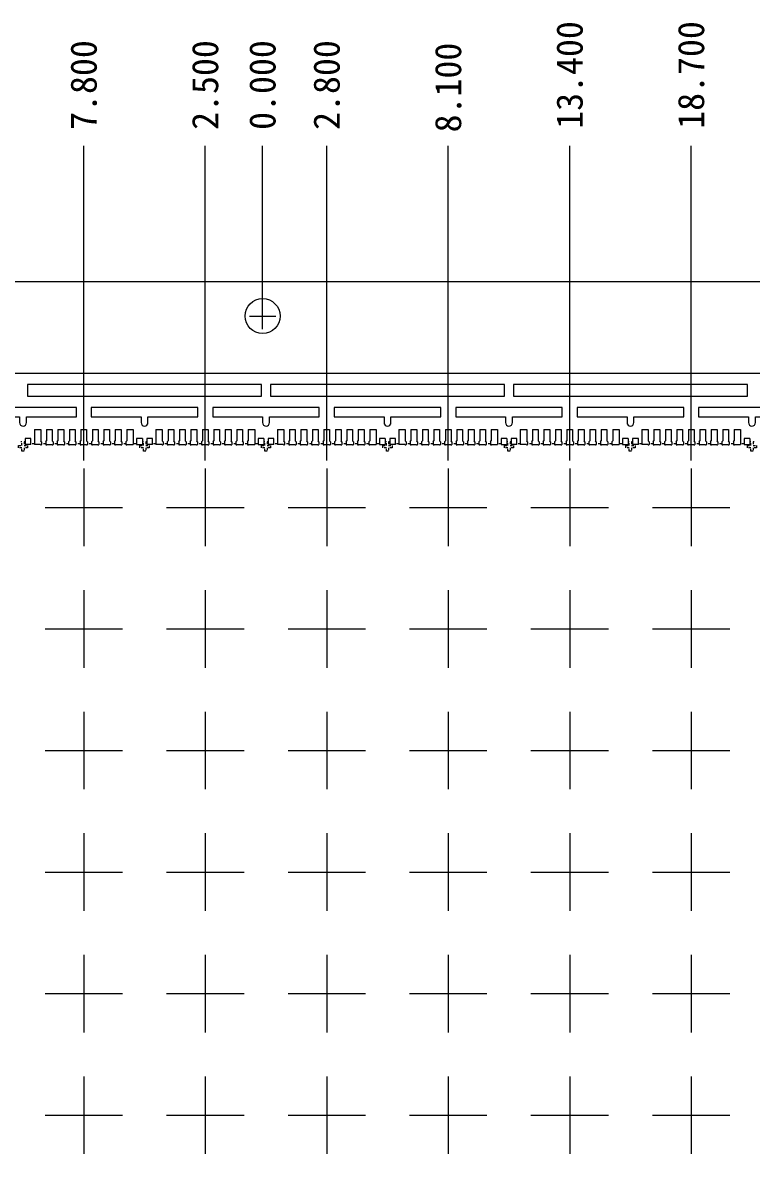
# Model space of a CAD drawing. Extents: x -197 to -81, y -157 to -2.
# Drawn here: x -144.5 to -112.7, y -52.6 to -2.3 of the extents above; entities that cross this region are included whole.
import ezdxf

# ---------------------------------------------------------------- set-up
doc = ezdxf.new("R2010")
doc.units = 0
doc.header["$LTSCALE"] = 5
doc.header["$MEASUREMENT"] = 0
doc.header["$PDMODE"] = 3
for name, pattern in [('0', [0]), ('CENTER', [2, 1.25, -0.25, 0.25, -0.25]), ('HIDDEN', [0.375, 0.25, -0.125])]:
    doc.linetypes.add(name, pattern=pattern)
doc.layers.get('Defpoints').update_dxf_attribs({"linetype": 'CONTINUOUS'})
for name, color, linetype in [('1', 7, 'CONTINUOUS'), ('1D', 4, 'CONTINUOUS'), ('标注', 4, '0')]:
    doc.layers.add(name, color=color, linetype=linetype)
doc.layers.add('center', color=1, linetype='CONTINUOUS', lineweight=18)
doc.styles.add('SIMPLEX', font='SIMPLEX')
doc.styles.add('宋体', font='SimSun.ttf')
doc.dimstyles.get("Standard").update_dxf_attribs({"dimscale": 0.12, "dimtxt": 1, "dimasz": 1, "dimexe": 0.3, "dimexo": 0.3, "dimgap": 0.3, "dimtad": 0, "dimdec": 3, "dimzin": 0, "dimdsep": 46, "dimtxsty": 'SIMPLEX', "dimcen": 0.5, "dimclrd": 256, "dimclre": 256, "dimclrt": 256, "dimadec": 0, "dimazin": 0, "dimtfac": 1, "dimtdec": 3, "dimtofl": 0, "dimtmove": 0, "dimatfit": 0, "dimfxl": 1, "dimtolj": 1, "dimtzin": 0, "dimlwd": -1, "dimlwe": -1, "dimarcsym": 0})

# ---------------------------------------------------------------- blocks, each defined once
blk = doc.blocks.new('*D0')
at = {"layer": 'Defpoints', "color": 0, "transparency": 16777216}
for p in [(-6756.069, -1068.076), (-6790.819, -1140.564), (-6789.361, -1150.077)]:
    blk.add_point(p, dxfattribs=at)
at = {"layer": '标注', "linetype": 'Continuous', "lineweight": 5, "transparency": 16777216}
for p, q in [((-6790.819, -1140.6), (-6790.819, -1149.597)), ((-6790.819, -1149.597), (-6789.361, -1149.837)), ((-6789.361, -1149.837), (-6789.361, -1150.077))]:
    blk.add_line(p, q, dxfattribs=at)
at = {"layer": '标注', "lineweight": 5, "transparency": 16777216, "insert": (-6789.361, -1152.097), "char_height": 0.96, "attachment_point": 5, "rotation": 90, "style": '宋体'}
blk.add_mtext('\\A1;34.750', dxfattribs=at)

msp = doc.modelspace()

# ---------------------------------------------------------------- linework, layer by layer
at = {"layer": '1', "color": 7, "lineweight": 5}
for p, q in [((-144.0204, -20.0187, -0.0291), (-143.7404, -20.0187, -0.0291)), ((-143.7404, -20.0187, -0.0291), (-143.7404, -20.5187, -0.0291)), ((-143.4904, -20.0187, -0.0291), (-143.2404, -20.0187, -0.0291)), ((-143.4904, -20.0187, -0.0291), (-143.4904, -20.5187, -0.0291)), ((-143.2404, -20.0187, -0.0291), (-143.2404, -20.5187, -0.0291)), ((-142.9904, -20.0187, -0.0291), (-142.7404, -20.0187, -0.0291)), ((-142.9904, -20.0187, -0.0291), (-142.9904, -20.5187, -0.0291)), ((-142.7404, -20.0187, -0.0291), (-142.7404, -20.5187, -0.0291)), ((-142.4904, -20.0187, -0.0291), (-142.2404, -20.0187, -0.0291)), ((-142.4904, -20.0187, -0.0291), (-142.4904, -20.5187, -0.0291)), ((-142.2404, -20.0187, -0.0291), (-142.2404, -20.5187, -0.0291)), ((-141.9904, -20.0187, -0.0291), (-141.7404, -20.0187, -0.0291)), ((-141.9904, -20.0187, -0.0291), (-141.9904, -20.5187, -0.0291)), ((-141.7404, -20.0187, -0.0291), (-141.7404, -20.5187, -0.0291)), ((-141.4904, -20.0187, -0.0291), (-141.2404, -20.0187, -0.0291)), ((-141.4904, -20.0187, -0.0291), (-141.4904, -20.5187, -0.0291)), ((-141.2404, -20.0187, -0.0291), (-141.2404, -20.5187, -0.0291)), ((-140.9904, -20.0187, -0.0291), (-140.7404, -20.0187, -0.0291)), ((-140.9904, -20.0187, -0.0291), (-140.9904, -20.5187, -0.0291)), ((-140.7404, -20.0187, -0.0291), (-140.7404, -20.5187, -0.0291)), ((-140.4904, -20.0187, -0.0291), (-140.2404, -20.0187, -0.0291)), ((-140.4904, -20.0187, -0.0291), (-140.4904, -20.5187, -0.0291)), ((-140.2404, -20.0187, -0.0291), (-140.2404, -20.5187, -0.0291)), ((-139.9904, -20.0187, -0.0291), (-139.7104, -20.0187, -0.0291)), ((-139.9904, -20.0187, -0.0291), (-139.9904, -20.5187, -0.0291)), ((-138.7204, -20.0187, -0.0291), (-138.4404, -20.0187, -0.0291)), ((-138.4404, -20.0187, -0.0291), (-138.4404, -20.5187, -0.0291)), ((-138.1904, -20.0187, -0.0291), (-137.9404, -20.0187, -0.0291)), ((-138.1904, -20.0187, -0.0291), (-138.1904, -20.5187, -0.0291)), ((-137.9404, -20.0187, -0.0291), (-137.9404, -20.5187, -0.0291)), ((-137.6904, -20.0187, -0.0291), (-137.4404, -20.0187, -0.0291)), ((-137.6904, -20.0187, -0.0291), (-137.6904, -20.5187, -0.0291)), ((-137.4404, -20.0187, -0.0291), (-137.4404, -20.5187, -0.0291)), ((-137.1904, -20.0187, -0.0291), (-136.9404, -20.0187, -0.0291)), ((-137.1904, -20.0187, -0.0291), (-137.1904, -20.5187, -0.0291)), ((-136.9404, -20.0187, -0.0291), (-136.9404, -20.5187, -0.0291)), ((-136.6904, -20.0187, -0.0291), (-136.4404, -20.0187, -0.0291)), ((-136.6904, -20.0187, -0.0291), (-136.6904, -20.5187, -0.0291)), ((-136.4404, -20.0187, -0.0291), (-136.4404, -20.5187, -0.0291)), ((-136.1904, -20.0187, -0.0291), (-135.9404, -20.0187, -0.0291)), ((-136.1904, -20.0187, -0.0291), (-136.1904, -20.5187, -0.0291)), ((-135.9404, -20.0187, -0.0291), (-135.9404, -20.5187, -0.0291)), ((-135.6904, -20.0187, -0.0291), (-135.4404, -20.0187, -0.0291)), ((-135.6904, -20.0187, -0.0291), (-135.6904, -20.5187, -0.0291)), ((-135.4404, -20.0187, -0.0291), (-135.4404, -20.5187, -0.0291)), ((-135.1904, -20.0187, -0.0291), (-134.9404, -20.0187, -0.0291)), ((-135.1904, -20.0187, -0.0291), (-135.1904, -20.5187, -0.0291)), ((-134.9404, -20.0187, -0.0291), (-134.9404, -20.5187, -0.0291)), ((-134.6904, -20.0187, -0.0291), (-134.4104, -20.0187, -0.0291)), ((-134.6904, -20.0187, -0.0291), (-134.6904, -20.5187, -0.0291)), ((-133.4204, -20.0187, -0.0291), (-133.1404, -20.0187, -0.0291)), ((-133.1404, -20.0187, -0.0291), (-133.1404, -20.5187, -0.0291)), ((-132.8904, -20.0187, -0.0291), (-132.6404, -20.0187, -0.0291)), ((-132.8904, -20.0187, -0.0291), (-132.8904, -20.5187, -0.0291)), ((-132.6404, -20.0187, -0.0291), (-132.6404, -20.5187, -0.0291)), ((-132.3904, -20.0187, -0.0291), (-132.1404, -20.0187, -0.0291)), ((-132.3904, -20.0187, -0.0291), (-132.3904, -20.5187, -0.0291)), ((-132.1404, -20.0187, -0.0291), (-132.1404, -20.5187, -0.0291)), ((-131.8904, -20.0187, -0.0291), (-131.6404, -20.0187, -0.0291)), ((-131.8904, -20.0187, -0.0291), (-131.8904, -20.5187, -0.0291)), ((-131.6404, -20.0187, -0.0291), (-131.6404, -20.5187, -0.0291)), ((-131.3904, -20.0187, -0.0291), (-131.1404, -20.0187, -0.0291)), ((-131.3904, -20.0187, -0.0291), (-131.3904, -20.5187, -0.0291)), ((-131.1404, -20.0187, -0.0291), (-131.1404, -20.5187, -0.0291)), ((-130.8904, -20.0187, -0.0291), (-130.6404, -20.0187, -0.0291)), ((-130.8904, -20.0187, -0.0291), (-130.8904, -20.5187, -0.0291)), ((-130.6404, -20.0187, -0.0291), (-130.6404, -20.5187, -0.0291)), ((-130.3904, -20.0187, -0.0291), (-130.1404, -20.0187, -0.0291)), ((-130.3904, -20.0187, -0.0291), (-130.3904, -20.5187, -0.0291)), ((-130.1404, -20.0187, -0.0291), (-130.1404, -20.5187, -0.0291)), ((-129.8904, -20.0187, -0.0291), (-129.6404, -20.0187, -0.0291)), ((-129.8904, -20.0187, -0.0291), (-129.8904, -20.5187, -0.0291)), ((-129.6404, -20.0187, -0.0291), (-129.6404, -20.5187, -0.0291)), ((-129.3904, -20.0187, -0.0291), (-129.1104, -20.0187, -0.0291)), ((-129.3904, -20.0187, -0.0291), (-129.3904, -20.5187, -0.0291)), ((-128.1204, -20.0187, -0.0291), (-127.8404, -20.0187, -0.0291)), ((-127.8404, -20.0187, -0.0291), (-127.8404, -20.5187, -0.0291)), ((-127.5904, -20.0187, -0.0291), (-127.3404, -20.0187, -0.0291)), ((-127.5904, -20.0187, -0.0291), (-127.5904, -20.5187, -0.0291)), ((-127.3404, -20.0187, -0.0291), (-127.3404, -20.5187, -0.0291)), ((-127.0904, -20.0187, -0.0291), (-126.8404, -20.0187, -0.0291)), ((-127.0904, -20.0187, -0.0291), (-127.0904, -20.5187, -0.0291)), ((-126.8404, -20.0187, -0.0291), (-126.8404, -20.5187, -0.0291)), ((-126.5904, -20.0187, -0.0291), (-126.3404, -20.0187, -0.0291)), ((-126.5904, -20.0187, -0.0291), (-126.5904, -20.5187, -0.0291)), ((-126.3404, -20.0187, -0.0291), (-126.3404, -20.5187, -0.0291)), ((-126.0904, -20.0187, -0.0291), (-125.8404, -20.0187, -0.0291)), ((-126.0904, -20.0187, -0.0291), (-126.0904, -20.5187, -0.0291)), ((-125.8404, -20.0187, -0.0291), (-125.8404, -20.5187, -0.0291)), ((-125.5904, -20.0187, -0.0291), (-125.3404, -20.0187, -0.0291)), ((-125.5904, -20.0187, -0.0291), (-125.5904, -20.5187, -0.0291)), ((-125.3404, -20.0187, -0.0291), (-125.3404, -20.5187, -0.0291)), ((-125.0904, -20.0187, -0.0291), (-124.8404, -20.0187, -0.0291)), ((-125.0904, -20.0187, -0.0291), (-125.0904, -20.5187, -0.0291)), ((-124.8404, -20.0187, -0.0291), (-124.8404, -20.5187, -0.0291)), ((-124.5904, -20.0187, -0.0291), (-124.3404, -20.0187, -0.0291)), ((-124.5904, -20.0187, -0.0291), (-124.5904, -20.5187, -0.0291)), ((-124.3404, -20.0187, -0.0291), (-124.3404, -20.5187, -0.0291)), ((-124.0904, -20.0187, -0.0291), (-123.8104, -20.0187, -0.0291)), ((-124.0904, -20.0187, -0.0291), (-124.0904, -20.5187, -0.0291)), ((-122.8204, -20.0187, -0.0291), (-122.5404, -20.0187, -0.0291)), ((-122.5404, -20.0187, -0.0291), (-122.5404, -20.5187, -0.0291)), ((-122.2904, -20.0187, -0.0291), (-122.0404, -20.0187, -0.0291)), ((-122.2904, -20.0187, -0.0291), (-122.2904, -20.5187, -0.0291)), ((-122.0404, -20.0187, -0.0291), (-122.0404, -20.5187, -0.0291)), ((-121.7904, -20.0187, -0.0291), (-121.5404, -20.0187, -0.0291)), ((-121.7904, -20.0187, -0.0291), (-121.7904, -20.5187, -0.0291)), ((-121.5404, -20.0187, -0.0291), (-121.5404, -20.5187, -0.0291)), ((-121.2904, -20.0187, -0.0291), (-121.0404, -20.0187, -0.0291)), ((-121.2904, -20.0187, -0.0291), (-121.2904, -20.5187, -0.0291)), ((-121.0404, -20.0187, -0.0291), (-121.0404, -20.5187, -0.0291)), ((-120.7904, -20.0187, -0.0291), (-120.5404, -20.0187, -0.0291)), ((-120.7904, -20.0187, -0.0291), (-120.7904, -20.5187, -0.0291)), ((-120.5404, -20.0187, -0.0291), (-120.5404, -20.5187, -0.0291)), ((-120.2904, -20.0187, -0.0291), (-120.0404, -20.0187, -0.0291)), ((-120.2904, -20.0187, -0.0291), (-120.2904, -20.5187, -0.0291)), ((-120.0404, -20.0187, -0.0291), (-120.0404, -20.5187, -0.0291)), ((-119.7904, -20.0187, -0.0291), (-119.5404, -20.0187, -0.0291)), ((-119.7904, -20.0187, -0.0291), (-119.7904, -20.5187, -0.0291)), ((-119.5404, -20.0187, -0.0291), (-119.5404, -20.5187, -0.0291)), ((-119.2904, -20.0187, -0.0291), (-119.0404, -20.0187, -0.0291)), ((-119.2904, -20.0187, -0.0291), (-119.2904, -20.5187, -0.0291)), ((-119.0404, -20.0187, -0.0291), (-119.0404, -20.5187, -0.0291)), ((-118.7904, -20.0187, -0.0291), (-118.5104, -20.0187, -0.0291)), ((-118.7904, -20.0187, -0.0291), (-118.7904, -20.5187, -0.0291)), ((-117.5204, -20.0187, -0.0291), (-117.2404, -20.0187, -0.0291)), ((-117.2404, -20.0187, -0.0291), (-117.2404, -20.5187, -0.0291)), ((-116.9904, -20.0187, -0.0291), (-116.7404, -20.0187, -0.0291)), ((-116.9904, -20.0187, -0.0291), (-116.9904, -20.5187, -0.0291)), ((-116.7404, -20.0187, -0.0291), (-116.7404, -20.5187, -0.0291)), ((-116.4904, -20.0187, -0.0291), (-116.2404, -20.0187, -0.0291)), ((-116.4904, -20.0187, -0.0291), (-116.4904, -20.5187, -0.0291)), ((-116.2404, -20.0187, -0.0291), (-116.2404, -20.5187, -0.0291)), ((-115.9904, -20.0187, -0.0291), (-115.7404, -20.0187, -0.0291)), ((-115.9904, -20.0187, -0.0291), (-115.9904, -20.5187, -0.0291)), ((-115.7404, -20.0187, -0.0291), (-115.7404, -20.5187, -0.0291)), ((-115.4904, -20.0187, -0.0291), (-115.2404, -20.0187, -0.0291)), ((-115.4904, -20.0187, -0.0291), (-115.4904, -20.5187, -0.0291)), ((-115.2404, -20.0187, -0.0291), (-115.2404, -20.5187, -0.0291)), ((-114.9904, -20.0187, -0.0291), (-114.7404, -20.0187, -0.0291)), ((-114.9904, -20.0187, -0.0291), (-114.9904, -20.5187, -0.0291)), ((-114.7404, -20.0187, -0.0291), (-114.7404, -20.5187, -0.0291)), ((-114.4904, -20.0187, -0.0291), (-114.2404, -20.0187, -0.0291)), ((-114.4904, -20.0187, -0.0291), (-114.4904, -20.5187, -0.0291)), ((-114.2404, -20.0187, -0.0291), (-114.2404, -20.5187, -0.0291)), ((-113.9904, -20.0187, -0.0291), (-113.7404, -20.0187, -0.0291)), ((-113.9904, -20.0187, -0.0291), (-113.9904, -20.5187, -0.0291)), ((-113.7404, -20.0187, -0.0291), (-113.7404, -20.5187, -0.0291)), ((-113.4904, -20.0187, -0.0291), (-113.2104, -20.0187, -0.0291)), ((-113.4904, -20.0187, -0.0291), (-113.4904, -20.5187, -0.0291))]:
    msp.add_line(p, q, dxfattribs=at)
at = {"layer": '1', "lineweight": 5}
for p, q in [((-144.0204, -20.0187, -0.0291), (-144.0204, -20.6737, -0.0291)), ((-139.7104, -20.0187, -0.0291), (-139.7104, -20.6737, -0.0291)), ((-138.7204, -20.0187, -0.0291), (-138.7204, -20.6737, -0.0291)), ((-134.4104, -20.0187, -0.0291), (-134.4104, -20.6737, -0.0291)), ((-133.4204, -20.0187, -0.0291), (-133.4204, -20.6737, -0.0291)), ((-129.1104, -20.0187, -0.0291), (-129.1104, -20.6737, -0.0291)), ((-128.1204, -20.0187, -0.0291), (-128.1204, -20.6737, -0.0291)), ((-123.8104, -20.0187, -0.0291), (-123.8104, -20.6737, -0.0291)), ((-122.8204, -20.0187, -0.0291), (-122.8204, -20.6737, -0.0291)), ((-118.5104, -20.0187, -0.0291), (-118.5104, -20.6737, -0.0291)), ((-117.5204, -20.0187, -0.0291), (-117.5204, -20.6737, -0.0291)), ((-113.2104, -20.0187, -0.0291), (-113.2104, -20.6737, -0.0291)), ((-144.4204, -20.4237, -0.0291), (-144.4204, -20.6737, -0.0291)), ((-143.7054, -20.5687, -0.0291), (-143.7404, -20.5187, -0.0291)), ((-143.7054, -20.5687, -0.0291), (-143.7054, -20.6737, -0.0291)), ((-143.5254, -20.5687, -0.0291), (-143.4904, -20.5187, -0.0291)), ((-143.5254, -20.5687, -0.0291), (-143.5254, -20.6737, -0.0291)), ((-143.2054, -20.5687, -0.0291), (-143.2404, -20.5187, -0.0291)), ((-143.2054, -20.5687, -0.0291), (-143.2054, -20.6737, -0.0291)), ((-143.0254, -20.5687, -0.0291), (-142.9904, -20.5187, -0.0291)), ((-143.0254, -20.5687, -0.0291), (-143.0254, -20.6737, -0.0291)), ((-142.7054, -20.5687, -0.0291), (-142.7404, -20.5187, -0.0291)), ((-142.7054, -20.5687, -0.0291), (-142.7054, -20.6737, -0.0291)), ((-142.5254, -20.5687, -0.0291), (-142.4904, -20.5187, -0.0291)), ((-142.5254, -20.5687, -0.0291), (-142.5254, -20.6737, -0.0291)), ((-142.2054, -20.5687, -0.0291), (-142.2404, -20.5187, -0.0291)), ((-142.2054, -20.5687, -0.0291), (-142.2054, -20.6737, -0.0291)), ((-142.0254, -20.5687, -0.0291), (-141.9904, -20.5187, -0.0291)), ((-142.0254, -20.5687, -0.0291), (-142.0254, -20.6737, -0.0291)), ((-141.7054, -20.5687, -0.0291), (-141.7404, -20.5187, -0.0291)), ((-141.7054, -20.5687, -0.0291), (-141.7054, -20.6737, -0.0291)), ((-141.5254, -20.5687, -0.0291), (-141.4904, -20.5187, -0.0291)), ((-141.5254, -20.5687, -0.0291), (-141.5254, -20.6737, -0.0291)), ((-141.2054, -20.5687, -0.0291), (-141.2404, -20.5187, -0.0291)), ((-141.2054, -20.5687, -0.0291), (-141.2054, -20.6737, -0.0291)), ((-141.0254, -20.5687, -0.0291), (-140.9904, -20.5187, -0.0291)), ((-141.0254, -20.5687, -0.0291), (-141.0254, -20.6737, -0.0291)), ((-140.7054, -20.5687, -0.0291), (-140.7404, -20.5187, -0.0291)), ((-140.7054, -20.5687, -0.0291), (-140.7054, -20.6737, -0.0291)), ((-140.5254, -20.5687, -0.0291), (-140.4904, -20.5187, -0.0291)), ((-140.5254, -20.5687, -0.0291), (-140.5254, -20.6737, -0.0291)), ((-140.2054, -20.5687, -0.0291), (-140.2404, -20.5187, -0.0291)), ((-140.2054, -20.5687, -0.0291), (-140.2054, -20.6737, -0.0291)), ((-140.0254, -20.5687, -0.0291), (-139.9904, -20.5187, -0.0291)), ((-140.0254, -20.5687, -0.0291), (-140.0254, -20.6737, -0.0291)), ((-139.3104, -20.4237, -0.0291), (-139.3104, -20.6737, -0.0291)), ((-139.1204, -20.4237, -0.0291), (-139.1204, -20.6737, -0.0291)), ((-138.4054, -20.5687, -0.0291), (-138.4404, -20.5187, -0.0291)), ((-138.4054, -20.5687, -0.0291), (-138.4054, -20.6737, -0.0291)), ((-138.2254, -20.5687, -0.0291), (-138.1904, -20.5187, -0.0291)), ((-138.2254, -20.5687, -0.0291), (-138.2254, -20.6737, -0.0291)), ((-137.9054, -20.5687, -0.0291), (-137.9404, -20.5187, -0.0291)), ((-137.9054, -20.5687, -0.0291), (-137.9054, -20.6737, -0.0291)), ((-137.7254, -20.5687, -0.0291), (-137.6904, -20.5187, -0.0291)), ((-137.7254, -20.5687, -0.0291), (-137.7254, -20.6737, -0.0291)), ((-137.4054, -20.5687, -0.0291), (-137.4404, -20.5187, -0.0291)), ((-137.4054, -20.5687, -0.0291), (-137.4054, -20.6737, -0.0291)), ((-137.2254, -20.5687, -0.0291), (-137.1904, -20.5187, -0.0291)), ((-137.2254, -20.5687, -0.0291), (-137.2254, -20.6737, -0.0291)), ((-136.9054, -20.5687, -0.0291), (-136.9404, -20.5187, -0.0291)), ((-136.9054, -20.5687, -0.0291), (-136.9054, -20.6737, -0.0291)), ((-136.7254, -20.5687, -0.0291), (-136.6904, -20.5187, -0.0291)), ((-136.7254, -20.5687, -0.0291), (-136.7254, -20.6737, -0.0291)), ((-136.4054, -20.5687, -0.0291), (-136.4404, -20.5187, -0.0291)), ((-136.4054, -20.5687, -0.0291), (-136.4054, -20.6737, -0.0291)), ((-136.2254, -20.5687, -0.0291), (-136.1904, -20.5187, -0.0291)), ((-136.2254, -20.5687, -0.0291), (-136.2254, -20.6737, -0.0291)), ((-135.9054, -20.5687, -0.0291), (-135.9404, -20.5187, -0.0291)), ((-135.9054, -20.5687, -0.0291), (-135.9054, -20.6737, -0.0291)), ((-135.7254, -20.5687, -0.0291), (-135.6904, -20.5187, -0.0291)), ((-135.7254, -20.5687, -0.0291), (-135.7254, -20.6737, -0.0291)), ((-135.4054, -20.5687, -0.0291), (-135.4404, -20.5187, -0.0291)), ((-135.4054, -20.5687, -0.0291), (-135.4054, -20.6737, -0.0291)), ((-135.2254, -20.5687, -0.0291), (-135.1904, -20.5187, -0.0291)), ((-135.2254, -20.5687, -0.0291), (-135.2254, -20.6737, -0.0291)), ((-134.9054, -20.5687, -0.0291), (-134.9404, -20.5187, -0.0291)), ((-134.9054, -20.5687, -0.0291), (-134.9054, -20.6737, -0.0291)), ((-134.7254, -20.5687, -0.0291), (-134.6904, -20.5187, -0.0291)), ((-134.7254, -20.5687, -0.0291), (-134.7254, -20.6737, -0.0291)), ((-134.0104, -20.4237, -0.0291), (-134.0104, -20.6737, -0.0291)), ((-133.8204, -20.4237, -0.0291), (-133.8204, -20.6737, -0.0291)), ((-133.1054, -20.5687, -0.0291), (-133.1404, -20.5187, -0.0291)), ((-133.1054, -20.5687, -0.0291), (-133.1054, -20.6737, -0.0291)), ((-132.9254, -20.5687, -0.0291), (-132.8904, -20.5187, -0.0291)), ((-132.9254, -20.5687, -0.0291), (-132.9254, -20.6737, -0.0291)), ((-132.6054, -20.5687, -0.0291), (-132.6404, -20.5187, -0.0291)), ((-132.6054, -20.5687, -0.0291), (-132.6054, -20.6737, -0.0291)), ((-132.4254, -20.5687, -0.0291), (-132.3904, -20.5187, -0.0291)), ((-132.4254, -20.5687, -0.0291), (-132.4254, -20.6737, -0.0291)), ((-132.1054, -20.5687, -0.0291), (-132.1404, -20.5187, -0.0291)), ((-132.1054, -20.5687, -0.0291), (-132.1054, -20.6737, -0.0291)), ((-131.9254, -20.5687, -0.0291), (-131.8904, -20.5187, -0.0291)), ((-131.9254, -20.5687, -0.0291), (-131.9254, -20.6737, -0.0291)), ((-131.6054, -20.5687, -0.0291), (-131.6404, -20.5187, -0.0291)), ((-131.6054, -20.5687, -0.0291), (-131.6054, -20.6737, -0.0291)), ((-131.4254, -20.5687, -0.0291), (-131.3904, -20.5187, -0.0291)), ((-131.4254, -20.5687, -0.0291), (-131.4254, -20.6737, -0.0291)), ((-131.1054, -20.5687, -0.0291), (-131.1404, -20.5187, -0.0291)), ((-131.1054, -20.5687, -0.0291), (-131.1054, -20.6737, -0.0291)), ((-130.9254, -20.5687, -0.0291), (-130.8904, -20.5187, -0.0291)), ((-130.9254, -20.5687, -0.0291), (-130.9254, -20.6737, -0.0291)), ((-130.6054, -20.5687, -0.0291), (-130.6404, -20.5187, -0.0291)), ((-130.6054, -20.5687, -0.0291), (-130.6054, -20.6737, -0.0291)), ((-130.4254, -20.5687, -0.0291), (-130.3904, -20.5187, -0.0291)), ((-130.4254, -20.5687, -0.0291), (-130.4254, -20.6737, -0.0291)), ((-130.1054, -20.5687, -0.0291), (-130.1404, -20.5187, -0.0291)), ((-130.1054, -20.5687, -0.0291), (-130.1054, -20.6737, -0.0291)), ((-129.9254, -20.5687, -0.0291), (-129.8904, -20.5187, -0.0291)), ((-129.9254, -20.5687, -0.0291), (-129.9254, -20.6737, -0.0291)), ((-129.6054, -20.5687, -0.0291), (-129.6404, -20.5187, -0.0291)), ((-129.6054, -20.5687, -0.0291), (-129.6054, -20.6737, -0.0291)), ((-129.4254, -20.5687, -0.0291), (-129.3904, -20.5187, -0.0291)), ((-129.4254, -20.5687, -0.0291), (-129.4254, -20.6737, -0.0291)), ((-128.7104, -20.4237, -0.0291), (-128.7104, -20.6737, -0.0291)), ((-128.5204, -20.4237, -0.0291), (-128.5204, -20.6737, -0.0291)), ((-127.8054, -20.5687, -0.0291), (-127.8404, -20.5187, -0.0291)), ((-127.8054, -20.5687, -0.0291), (-127.8054, -20.6737, -0.0291)), ((-127.6254, -20.5687, -0.0291), (-127.5904, -20.5187, -0.0291)), ((-127.6254, -20.5687, -0.0291), (-127.6254, -20.6737, -0.0291)), ((-127.3054, -20.5687, -0.0291), (-127.3404, -20.5187, -0.0291)), ((-127.3054, -20.5687, -0.0291), (-127.3054, -20.6737, -0.0291)), ((-127.1254, -20.5687, -0.0291), (-127.0904, -20.5187, -0.0291)), ((-127.1254, -20.5687, -0.0291), (-127.1254, -20.6737, -0.0291)), ((-126.8054, -20.5687, -0.0291), (-126.8404, -20.5187, -0.0291)), ((-126.8054, -20.5687, -0.0291), (-126.8054, -20.6737, -0.0291)), ((-126.6254, -20.5687, -0.0291), (-126.5904, -20.5187, -0.0291)), ((-126.6254, -20.5687, -0.0291), (-126.6254, -20.6737, -0.0291)), ((-126.3054, -20.5687, -0.0291), (-126.3404, -20.5187, -0.0291)), ((-126.3054, -20.5687, -0.0291), (-126.3054, -20.6737, -0.0291)), ((-126.1254, -20.5687, -0.0291), (-126.0904, -20.5187, -0.0291)), ((-126.1254, -20.5687, -0.0291), (-126.1254, -20.6737, -0.0291)), ((-125.8054, -20.5687, -0.0291), (-125.8404, -20.5187, -0.0291)), ((-125.8054, -20.5687, -0.0291), (-125.8054, -20.6737, -0.0291)), ((-125.6254, -20.5687, -0.0291), (-125.5904, -20.5187, -0.0291)), ((-125.6254, -20.5687, -0.0291), (-125.6254, -20.6737, -0.0291)), ((-125.3054, -20.5687, -0.0291), (-125.3404, -20.5187, -0.0291)), ((-125.3054, -20.5687, -0.0291), (-125.3054, -20.6737, -0.0291)), ((-125.1254, -20.5687, -0.0291), (-125.0904, -20.5187, -0.0291)), ((-125.1254, -20.5687, -0.0291), (-125.1254, -20.6737, -0.0291)), ((-124.8054, -20.5687, -0.0291), (-124.8404, -20.5187, -0.0291)), ((-124.8054, -20.5687, -0.0291), (-124.8054, -20.6737, -0.0291)), ((-124.6254, -20.5687, -0.0291), (-124.5904, -20.5187, -0.0291)), ((-124.6254, -20.5687, -0.0291), (-124.6254, -20.6737, -0.0291)), ((-124.3054, -20.5687, -0.0291), (-124.3404, -20.5187, -0.0291)), ((-124.3054, -20.5687, -0.0291), (-124.3054, -20.6737, -0.0291)), ((-124.1254, -20.5687, -0.0291), (-124.0904, -20.5187, -0.0291)), ((-124.1254, -20.5687, -0.0291), (-124.1254, -20.6737, -0.0291)), ((-123.4104, -20.4237, -0.0291), (-123.4104, -20.6737, -0.0291)), ((-123.2204, -20.4237, -0.0291), (-123.2204, -20.6737, -0.0291)), ((-122.5054, -20.5687, -0.0291), (-122.5404, -20.5187, -0.0291)), ((-122.5054, -20.5687, -0.0291), (-122.5054, -20.6737, -0.0291)), ((-122.3254, -20.5687, -0.0291), (-122.2904, -20.5187, -0.0291)), ((-122.3254, -20.5687, -0.0291), (-122.3254, -20.6737, -0.0291)), ((-122.0054, -20.5687, -0.0291), (-122.0404, -20.5187, -0.0291)), ((-122.0054, -20.5687, -0.0291), (-122.0054, -20.6737, -0.0291)), ((-121.8254, -20.5687, -0.0291), (-121.7904, -20.5187, -0.0291)), ((-121.8254, -20.5687, -0.0291), (-121.8254, -20.6737, -0.0291)), ((-121.5054, -20.5687, -0.0291), (-121.5404, -20.5187, -0.0291)), ((-121.5054, -20.5687, -0.0291), (-121.5054, -20.6737, -0.0291)), ((-121.3254, -20.5687, -0.0291), (-121.2904, -20.5187, -0.0291)), ((-121.3254, -20.5687, -0.0291), (-121.3254, -20.6737, -0.0291)), ((-121.0054, -20.5687, -0.0291), (-121.0404, -20.5187, -0.0291)), ((-121.0054, -20.5687, -0.0291), (-121.0054, -20.6737, -0.0291)), ((-120.8254, -20.5687, -0.0291), (-120.7904, -20.5187, -0.0291)), ((-120.8254, -20.5687, -0.0291), (-120.8254, -20.6737, -0.0291)), ((-120.5054, -20.5687, -0.0291), (-120.5404, -20.5187, -0.0291)), ((-120.5054, -20.5687, -0.0291), (-120.5054, -20.6737, -0.0291)), ((-120.3254, -20.5687, -0.0291), (-120.2904, -20.5187, -0.0291)), ((-120.3254, -20.5687, -0.0291), (-120.3254, -20.6737, -0.0291)), ((-120.0054, -20.5687, -0.0291), (-120.0404, -20.5187, -0.0291)), ((-120.0054, -20.5687, -0.0291), (-120.0054, -20.6737, -0.0291)), ((-119.8254, -20.5687, -0.0291), (-119.7904, -20.5187, -0.0291)), ((-119.8254, -20.5687, -0.0291), (-119.8254, -20.6737, -0.0291)), ((-119.5054, -20.5687, -0.0291), (-119.5404, -20.5187, -0.0291)), ((-119.5054, -20.5687, -0.0291), (-119.5054, -20.6737, -0.0291)), ((-119.3254, -20.5687, -0.0291), (-119.2904, -20.5187, -0.0291)), ((-119.3254, -20.5687, -0.0291), (-119.3254, -20.6737, -0.0291)), ((-119.0054, -20.5687, -0.0291), (-119.0404, -20.5187, -0.0291)), ((-119.0054, -20.5687, -0.0291), (-119.0054, -20.6737, -0.0291)), ((-118.8254, -20.5687, -0.0291), (-118.7904, -20.5187, -0.0291)), ((-118.8254, -20.5687, -0.0291), (-118.8254, -20.6737, -0.0291)), ((-118.1104, -20.4237, -0.0291), (-118.1104, -20.6737, -0.0291)), ((-117.9204, -20.4237, -0.0291), (-117.9204, -20.6737, -0.0291)), ((-117.2054, -20.5687, -0.0291), (-117.2404, -20.5187, -0.0291)), ((-117.2054, -20.5687, -0.0291), (-117.2054, -20.6737, -0.0291)), ((-117.0254, -20.5687, -0.0291), (-116.9904, -20.5187, -0.0291)), ((-117.0254, -20.5687, -0.0291), (-117.0254, -20.6737, -0.0291)), ((-116.7054, -20.5687, -0.0291), (-116.7404, -20.5187, -0.0291)), ((-116.7054, -20.5687, -0.0291), (-116.7054, -20.6737, -0.0291)), ((-116.5254, -20.5687, -0.0291), (-116.4904, -20.5187, -0.0291)), ((-116.5254, -20.5687, -0.0291), (-116.5254, -20.6737, -0.0291)), ((-116.2054, -20.5687, -0.0291), (-116.2404, -20.5187, -0.0291)), ((-116.2054, -20.5687, -0.0291), (-116.2054, -20.6737, -0.0291)), ((-116.0254, -20.5687, -0.0291), (-115.9904, -20.5187, -0.0291)), ((-116.0254, -20.5687, -0.0291), (-116.0254, -20.6737, -0.0291)), ((-115.7054, -20.5687, -0.0291), (-115.7404, -20.5187, -0.0291)), ((-115.7054, -20.5687, -0.0291), (-115.7054, -20.6737, -0.0291)), ((-115.5254, -20.5687, -0.0291), (-115.4904, -20.5187, -0.0291)), ((-115.5254, -20.5687, -0.0291), (-115.5254, -20.6737, -0.0291)), ((-115.2054, -20.5687, -0.0291), (-115.2404, -20.5187, -0.0291)), ((-115.2054, -20.5687, -0.0291), (-115.2054, -20.6737, -0.0291)), ((-115.0254, -20.5687, -0.0291), (-114.9904, -20.5187, -0.0291)), ((-115.0254, -20.5687, -0.0291), (-115.0254, -20.6737, -0.0291)), ((-114.7054, -20.5687, -0.0291), (-114.7404, -20.5187, -0.0291)), ((-114.7054, -20.5687, -0.0291), (-114.7054, -20.6737, -0.0291)), ((-114.5254, -20.5687, -0.0291), (-114.4904, -20.5187, -0.0291)), ((-114.5254, -20.5687, -0.0291), (-114.5254, -20.6737, -0.0291)), ((-114.2054, -20.5687, -0.0291), (-114.2404, -20.5187, -0.0291)), ((-114.2054, -20.5687, -0.0291), (-114.2054, -20.6737, -0.0291)), ((-114.0254, -20.5687, -0.0291), (-113.9904, -20.5187, -0.0291)), ((-114.0254, -20.5687, -0.0291), (-114.0254, -20.6737, -0.0291)), ((-113.7054, -20.5687, -0.0291), (-113.7404, -20.5187, -0.0291)), ((-113.7054, -20.5687, -0.0291), (-113.7054, -20.6737, -0.0291)), ((-113.5254, -20.5687, -0.0291), (-113.4904, -20.5187, -0.0291)), ((-113.5254, -20.5687, -0.0291), (-113.5254, -20.6737, -0.0291)), ((-112.8104, -20.4237, -0.0291), (-112.8104, -20.6737, -0.0291)), ((-144.1704, -20.6737, -0.0291), (-144.4204, -20.6737, -0.0291)), ((-143.7554, -20.6737, -0.0291), (-144.0204, -20.6737, -0.0291)), ((-143.4754, -20.6737, -0.0291), (-143.2554, -20.6737, -0.0291)), ((-142.9754, -20.6737, -0.0291), (-142.7554, -20.6737, -0.0291)), ((-142.4754, -20.6737, -0.0291), (-142.2554, -20.6737, -0.0291)), ((-141.9754, -20.6737, -0.0291), (-141.7554, -20.6737, -0.0291)), ((-141.4754, -20.6737, -0.0291), (-141.2554, -20.6737, -0.0291)), ((-140.9754, -20.6737, -0.0291), (-140.7554, -20.6737, -0.0291)), ((-140.4754, -20.6737, -0.0291), (-140.2554, -20.6737, -0.0291)), ((-139.9754, -20.6737, -0.0291), (-139.7104, -20.6737, -0.0291)), ((-139.5604, -20.6737, -0.0291), (-139.3104, -20.6737, -0.0291)), ((-138.8704, -20.6737, -0.0291), (-139.1204, -20.6737, -0.0291)), ((-138.4554, -20.6737, -0.0291), (-138.7204, -20.6737, -0.0291)), ((-138.1754, -20.6737, -0.0291), (-137.9554, -20.6737, -0.0291)), ((-137.6754, -20.6737, -0.0291), (-137.4554, -20.6737, -0.0291)), ((-137.1754, -20.6737, -0.0291), (-136.9554, -20.6737, -0.0291)), ((-136.6754, -20.6737, -0.0291), (-136.4554, -20.6737, -0.0291)), ((-136.1754, -20.6737, -0.0291), (-135.9554, -20.6737, -0.0291)), ((-135.6754, -20.6737, -0.0291), (-135.4554, -20.6737, -0.0291)), ((-135.1754, -20.6737, -0.0291), (-134.9554, -20.6737, -0.0291)), ((-134.6754, -20.6737, -0.0291), (-134.4104, -20.6737, -0.0291)), ((-134.2604, -20.6737, -0.0291), (-134.0104, -20.6737, -0.0291)), ((-133.5704, -20.6737, -0.0291), (-133.8204, -20.6737, -0.0291)), ((-133.1554, -20.6737, -0.0291), (-133.4204, -20.6737, -0.0291)), ((-132.8754, -20.6737, -0.0291), (-132.6554, -20.6737, -0.0291)), ((-132.3754, -20.6737, -0.0291), (-132.1554, -20.6737, -0.0291)), ((-131.8754, -20.6737, -0.0291), (-131.6554, -20.6737, -0.0291)), ((-131.3754, -20.6737, -0.0291), (-131.1554, -20.6737, -0.0291)), ((-130.8754, -20.6737, -0.0291), (-130.6554, -20.6737, -0.0291)), ((-130.3754, -20.6737, -0.0291), (-130.1554, -20.6737, -0.0291)), ((-129.8754, -20.6737, -0.0291), (-129.6554, -20.6737, -0.0291)), ((-129.3754, -20.6737, -0.0291), (-129.1104, -20.6737, -0.0291)), ((-128.9604, -20.6737, -0.0291), (-128.7104, -20.6737, -0.0291)), ((-128.2704, -20.6737, -0.0291), (-128.5204, -20.6737, -0.0291)), ((-127.8554, -20.6737, -0.0291), (-128.1204, -20.6737, -0.0291)), ((-127.5754, -20.6737, -0.0291), (-127.3554, -20.6737, -0.0291)), ((-127.0754, -20.6737, -0.0291), (-126.8554, -20.6737, -0.0291)), ((-126.5754, -20.6737, -0.0291), (-126.3554, -20.6737, -0.0291)), ((-126.0754, -20.6737, -0.0291), (-125.8554, -20.6737, -0.0291)), ((-125.5754, -20.6737, -0.0291), (-125.3554, -20.6737, -0.0291)), ((-125.0754, -20.6737, -0.0291), (-124.8554, -20.6737, -0.0291)), ((-124.5754, -20.6737, -0.0291), (-124.3554, -20.6737, -0.0291)), ((-124.0754, -20.6737, -0.0291), (-123.8104, -20.6737, -0.0291)), ((-123.6604, -20.6737, -0.0291), (-123.4104, -20.6737, -0.0291)), ((-122.9704, -20.6737, -0.0291), (-123.2204, -20.6737, -0.0291)), ((-122.5554, -20.6737, -0.0291), (-122.8204, -20.6737, -0.0291)), ((-122.2754, -20.6737, -0.0291), (-122.0554, -20.6737, -0.0291)), ((-121.7754, -20.6737, -0.0291), (-121.5554, -20.6737, -0.0291)), ((-121.2754, -20.6737, -0.0291), (-121.0554, -20.6737, -0.0291)), ((-120.7754, -20.6737, -0.0291), (-120.5554, -20.6737, -0.0291)), ((-120.2754, -20.6737, -0.0291), (-120.0554, -20.6737, -0.0291)), ((-119.7754, -20.6737, -0.0291), (-119.5554, -20.6737, -0.0291)), ((-119.2754, -20.6737, -0.0291), (-119.0554, -20.6737, -0.0291)), ((-118.7754, -20.6737, -0.0291), (-118.5104, -20.6737, -0.0291)), ((-118.3604, -20.6737, -0.0291), (-118.1104, -20.6737, -0.0291)), ((-117.6704, -20.6737, -0.0291), (-117.9204, -20.6737, -0.0291)), ((-117.2554, -20.6737, -0.0291), (-117.5204, -20.6737, -0.0291)), ((-116.9754, -20.6737, -0.0291), (-116.7554, -20.6737, -0.0291)), ((-116.4754, -20.6737, -0.0291), (-116.2554, -20.6737, -0.0291)), ((-115.9754, -20.6737, -0.0291), (-115.7554, -20.6737, -0.0291)), ((-115.4754, -20.6737, -0.0291), (-115.2554, -20.6737, -0.0291)), ((-114.9754, -20.6737, -0.0291), (-114.7554, -20.6737, -0.0291)), ((-114.4754, -20.6737, -0.0291), (-114.2554, -20.6737, -0.0291)), ((-113.9754, -20.6737, -0.0291), (-113.7554, -20.6737, -0.0291)), ((-113.4754, -20.6737, -0.0291), (-113.2104, -20.6737, -0.0291)), ((-113.0604, -20.6737, -0.0291), (-112.8104, -20.6737, -0.0291))]:
    msp.add_line(p, q, dxfattribs=at)
at = {"layer": '1', "color": 1, "lineweight": 5, "elevation": -0.0291}
msp.add_lwpolyline([(-96.8154, -91.5687), (-172.3154, -91.5687), (-173.3154, -90.5687), (-173.3154, -80.0687), (-172.7154, -80.0687, 0.4142136), (-172.3154, -79.6687), (-172.3154, -60.4687, 0.4142136), (-172.7154, -60.0687), (-173.3154, -60.0687), (-173.3154, -45.0687), (-172.7154, -45.0687, 0.4142136), (-172.3154, -44.6687), (-172.3154, -25.4687, 0.4142136), (-172.7154, -25.0687), (-173.3154, -25.0687), (-173.3154, -14.5687), (-172.3154, -13.5687), (-96.8154, -13.5687)], format="xyb", dxfattribs=at)
at = {"layer": '1', "lineweight": 5, "elevation": -0.0291}
for points in [[(-144.3154, -18.5687), (-134.1154, -18.5687), (-134.1154, -18.0687), (-144.3154, -18.0687)], [(-133.7154, -18.5687), (-123.5154, -18.5687), (-123.5154, -18.0687), (-133.7154, -18.0687)], [(-123.1154, -18.5687), (-112.9154, -18.5687), (-112.9154, -18.0687), (-123.1154, -18.0687)]]:
    msp.add_lwpolyline(points, close=True, dxfattribs=at)
for points in [[(-144.6654, -19.7237, 1), (-144.3654, -19.7237), (-144.3654, -19.4687), (-142.1904, -19.4687), (-142.1904, -19.0687), (-146.8404, -19.0687), (-146.8404, -19.4687), (-144.6654, -19.4687)], [(-139.3654, -19.7237, 1), (-139.0654, -19.7237), (-139.0654, -19.4687), (-136.8904, -19.4687), (-136.8904, -19.0687), (-141.5404, -19.0687), (-141.5404, -19.4687), (-139.3654, -19.4687)], [(-134.0654, -19.7237, 1), (-133.7654, -19.7237), (-133.7654, -19.4687), (-131.5904, -19.4687), (-131.5904, -19.0687), (-136.2404, -19.0687), (-136.2404, -19.4687), (-134.0654, -19.4687)], [(-128.7654, -19.7237, 1), (-128.4654, -19.7237), (-128.4654, -19.4687), (-126.2904, -19.4687), (-126.2904, -19.0687), (-130.9404, -19.0687), (-130.9404, -19.4687), (-128.7654, -19.4687)], [(-123.4654, -19.7237, 1), (-123.1654, -19.7237), (-123.1654, -19.4687), (-120.9904, -19.4687), (-120.9904, -19.0687), (-125.6404, -19.0687), (-125.6404, -19.4687), (-123.4654, -19.4687)], [(-118.1654, -19.7237, 1), (-117.8654, -19.7237), (-117.8654, -19.4687), (-115.6904, -19.4687), (-115.6904, -19.0687), (-120.3404, -19.0687), (-120.3404, -19.4687), (-118.1654, -19.4687)], [(-112.8654, -19.7237, 1), (-112.5654, -19.7237), (-112.5654, -19.4687), (-110.3904, -19.4687), (-110.3904, -19.0687), (-115.0404, -19.0687), (-115.0404, -19.4687), (-112.8654, -19.4687)]]:
    msp.add_lwpolyline(points, format="xyb", close=True, dxfattribs=at)
for points in [[(-144.1704, -20.6737), (-144.1704, -20.4237), (-144.4204, -20.4237)], [(-139.3104, -20.4237), (-139.5604, -20.4237), (-139.5604, -20.6737)], [(-138.8704, -20.6737), (-138.8704, -20.4237), (-139.1204, -20.4237)], [(-134.0104, -20.4237), (-134.2604, -20.4237), (-134.2604, -20.6737)], [(-133.5704, -20.6737), (-133.5704, -20.4237), (-133.8204, -20.4237)], [(-128.7104, -20.4237), (-128.9604, -20.4237), (-128.9604, -20.6737)], [(-128.2704, -20.6737), (-128.2704, -20.4237), (-128.5204, -20.4237)], [(-123.4104, -20.4237), (-123.6604, -20.4237), (-123.6604, -20.6737)], [(-122.9704, -20.6737), (-122.9704, -20.4237), (-123.2204, -20.4237)], [(-118.1104, -20.4237), (-118.3604, -20.4237), (-118.3604, -20.6737)], [(-117.6704, -20.6737), (-117.6704, -20.4237), (-117.9204, -20.4237)], [(-112.8104, -20.4237), (-113.0604, -20.4237), (-113.0604, -20.6737)]]:
    msp.add_lwpolyline(points, dxfattribs=at)
at = {"layer": '1', "lineweight": 5}
msp.add_circle((-134.0654, -15.0807, -0.0291), 0.762, dxfattribs=at)
for centre in [(-143.7304, -20.6737, -0.0291), (-143.5004, -20.6737, -0.0291), (-143.2304, -20.6737, -0.0291), (-143.0004, -20.6737, -0.0291), (-142.7304, -20.6737, -0.0291), (-142.5004, -20.6737, -0.0291), (-142.2304, -20.6737, -0.0291), (-142.0004, -20.6737, -0.0291), (-141.7304, -20.6737, -0.0291), (-141.5004, -20.6737, -0.0291), (-141.2304, -20.6737, -0.0291), (-141.0004, -20.6737, -0.0291), (-140.7304, -20.6737, -0.0291), (-140.5004, -20.6737, -0.0291), (-140.2304, -20.6737, -0.0291), (-140.0004, -20.6737, -0.0291), (-138.4304, -20.6737, -0.0291), (-138.2004, -20.6737, -0.0291), (-137.9304, -20.6737, -0.0291), (-137.7004, -20.6737, -0.0291), (-137.4304, -20.6737, -0.0291), (-137.2004, -20.6737, -0.0291), (-136.9304, -20.6737, -0.0291), (-136.7004, -20.6737, -0.0291), (-136.4304, -20.6737, -0.0291), (-136.2004, -20.6737, -0.0291), (-135.9304, -20.6737, -0.0291), (-135.7004, -20.6737, -0.0291), (-135.4304, -20.6737, -0.0291), (-135.2004, -20.6737, -0.0291), (-134.9304, -20.6737, -0.0291), (-134.7004, -20.6737, -0.0291), (-133.1304, -20.6737, -0.0291), (-132.9004, -20.6737, -0.0291), (-132.6304, -20.6737, -0.0291), (-132.4004, -20.6737, -0.0291), (-132.1304, -20.6737, -0.0291), (-131.9004, -20.6737, -0.0291), (-131.6304, -20.6737, -0.0291), (-131.4004, -20.6737, -0.0291), (-131.1304, -20.6737, -0.0291), (-130.9004, -20.6737, -0.0291), (-130.6304, -20.6737, -0.0291), (-130.4004, -20.6737, -0.0291), (-130.1304, -20.6737, -0.0291), (-129.9004, -20.6737, -0.0291), (-129.6304, -20.6737, -0.0291), (-129.4004, -20.6737, -0.0291), (-127.8304, -20.6737, -0.0291), (-127.6004, -20.6737, -0.0291), (-127.3304, -20.6737, -0.0291), (-127.1004, -20.6737, -0.0291), (-126.8304, -20.6737, -0.0291), (-126.6004, -20.6737, -0.0291), (-126.3304, -20.6737, -0.0291), (-126.1004, -20.6737, -0.0291), (-125.8304, -20.6737, -0.0291), (-125.6004, -20.6737, -0.0291), (-125.3304, -20.6737, -0.0291), (-125.1004, -20.6737, -0.0291), (-124.8304, -20.6737, -0.0291), (-124.6004, -20.6737, -0.0291), (-124.3304, -20.6737, -0.0291), (-124.1004, -20.6737, -0.0291), (-122.5304, -20.6737, -0.0291), (-122.3004, -20.6737, -0.0291), (-122.0304, -20.6737, -0.0291), (-121.8004, -20.6737, -0.0291), (-121.5304, -20.6737, -0.0291), (-121.3004, -20.6737, -0.0291), (-121.0304, -20.6737, -0.0291), (-120.8004, -20.6737, -0.0291), (-120.5304, -20.6737, -0.0291), (-120.3004, -20.6737, -0.0291), (-120.0304, -20.6737, -0.0291), (-119.8004, -20.6737, -0.0291), (-119.5304, -20.6737, -0.0291), (-119.3004, -20.6737, -0.0291), (-119.0304, -20.6737, -0.0291), (-118.8004, -20.6737, -0.0291), (-117.2304, -20.6737, -0.0291), (-117.0004, -20.6737, -0.0291), (-116.7304, -20.6737, -0.0291), (-116.5004, -20.6737, -0.0291), (-116.2304, -20.6737, -0.0291), (-116.0004, -20.6737, -0.0291), (-115.7304, -20.6737, -0.0291), (-115.5004, -20.6737, -0.0291), (-115.2304, -20.6737, -0.0291), (-115.0004, -20.6737, -0.0291), (-114.7304, -20.6737, -0.0291), (-114.5004, -20.6737, -0.0291), (-114.2304, -20.6737, -0.0291), (-114.0004, -20.6737, -0.0291), (-113.7304, -20.6737, -0.0291), (-113.5004, -20.6737, -0.0291)]:
    msp.add_arc(centre, 0.025, 180, 0, dxfattribs=at)
at = {"layer": '1D', "lineweight": 5}
for p, q in [((-134.0654, -15.6557, -0.0291), (-134.0654, -14.5057, -0.0291)), ((-134.6404, -15.0807, -0.0291), (-133.4904, -15.0807, -0.0291))]:
    msp.add_line(p, q, dxfattribs=at)
at = {"layer": '1D', "linetype": 'HIDDEN', "lineweight": 5, "ltscale": 0.02}
for p, q in [((-144.0204, -20.6487, -0.0291), (-144.1704, -20.6487, -0.0291)), ((-143.5254, -20.6487, -0.0291), (-143.7054, -20.6487, -0.0291)), ((-143.0254, -20.6487, -0.0291), (-143.2054, -20.6487, -0.0291)), ((-142.5254, -20.6487, -0.0291), (-142.7054, -20.6487, -0.0291)), ((-142.0254, -20.6487, -0.0291), (-142.2054, -20.6487, -0.0291)), ((-141.5254, -20.6487, -0.0291), (-141.7054, -20.6487, -0.0291)), ((-141.0254, -20.6487, -0.0291), (-141.2054, -20.6487, -0.0291)), ((-140.5254, -20.6487, -0.0291), (-140.7054, -20.6487, -0.0291)), ((-140.0254, -20.6487, -0.0291), (-140.2054, -20.6487, -0.0291)), ((-139.5604, -20.6487, -0.0291), (-139.7104, -20.6487, -0.0291)), ((-138.7204, -20.6487, -0.0291), (-138.8704, -20.6487, -0.0291)), ((-138.2254, -20.6487, -0.0291), (-138.4054, -20.6487, -0.0291)), ((-137.7254, -20.6487, -0.0291), (-137.9054, -20.6487, -0.0291)), ((-137.2254, -20.6487, -0.0291), (-137.4054, -20.6487, -0.0291)), ((-136.7254, -20.6487, -0.0291), (-136.9054, -20.6487, -0.0291)), ((-136.2254, -20.6487, -0.0291), (-136.4054, -20.6487, -0.0291)), ((-135.7254, -20.6487, -0.0291), (-135.9054, -20.6487, -0.0291)), ((-135.2254, -20.6487, -0.0291), (-135.4054, -20.6487, -0.0291)), ((-134.7254, -20.6487, -0.0291), (-134.9054, -20.6487, -0.0291)), ((-134.2604, -20.6487, -0.0291), (-134.4104, -20.6487, -0.0291)), ((-133.4204, -20.6487, -0.0291), (-133.5704, -20.6487, -0.0291)), ((-132.9254, -20.6487, -0.0291), (-133.1054, -20.6487, -0.0291)), ((-132.4254, -20.6487, -0.0291), (-132.6054, -20.6487, -0.0291)), ((-131.9254, -20.6487, -0.0291), (-132.1054, -20.6487, -0.0291)), ((-131.4254, -20.6487, -0.0291), (-131.6054, -20.6487, -0.0291)), ((-130.9254, -20.6487, -0.0291), (-131.1054, -20.6487, -0.0291)), ((-130.4254, -20.6487, -0.0291), (-130.6054, -20.6487, -0.0291)), ((-129.9254, -20.6487, -0.0291), (-130.1054, -20.6487, -0.0291)), ((-129.4254, -20.6487, -0.0291), (-129.6054, -20.6487, -0.0291)), ((-128.9604, -20.6487, -0.0291), (-129.1104, -20.6487, -0.0291)), ((-128.1204, -20.6487, -0.0291), (-128.2704, -20.6487, -0.0291)), ((-127.6254, -20.6487, -0.0291), (-127.8054, -20.6487, -0.0291)), ((-127.1254, -20.6487, -0.0291), (-127.3054, -20.6487, -0.0291)), ((-126.6254, -20.6487, -0.0291), (-126.8054, -20.6487, -0.0291)), ((-126.1254, -20.6487, -0.0291), (-126.3054, -20.6487, -0.0291)), ((-125.6254, -20.6487, -0.0291), (-125.8054, -20.6487, -0.0291)), ((-125.1254, -20.6487, -0.0291), (-125.3054, -20.6487, -0.0291)), ((-124.6254, -20.6487, -0.0291), (-124.8054, -20.6487, -0.0291)), ((-124.1254, -20.6487, -0.0291), (-124.3054, -20.6487, -0.0291)), ((-123.6604, -20.6487, -0.0291), (-123.8104, -20.6487, -0.0291)), ((-122.8204, -20.6487, -0.0291), (-122.9704, -20.6487, -0.0291)), ((-122.3254, -20.6487, -0.0291), (-122.5054, -20.6487, -0.0291)), ((-121.8254, -20.6487, -0.0291), (-122.0054, -20.6487, -0.0291)), ((-121.3254, -20.6487, -0.0291), (-121.5054, -20.6487, -0.0291)), ((-120.8254, -20.6487, -0.0291), (-121.0054, -20.6487, -0.0291)), ((-120.3254, -20.6487, -0.0291), (-120.5054, -20.6487, -0.0291)), ((-119.8254, -20.6487, -0.0291), (-120.0054, -20.6487, -0.0291)), ((-119.3254, -20.6487, -0.0291), (-119.5054, -20.6487, -0.0291)), ((-118.8254, -20.6487, -0.0291), (-119.0054, -20.6487, -0.0291)), ((-118.3604, -20.6487, -0.0291), (-118.5104, -20.6487, -0.0291)), ((-117.5204, -20.6487, -0.0291), (-117.6704, -20.6487, -0.0291)), ((-117.0254, -20.6487, -0.0291), (-117.2054, -20.6487, -0.0291)), ((-116.5254, -20.6487, -0.0291), (-116.7054, -20.6487, -0.0291)), ((-116.0254, -20.6487, -0.0291), (-116.2054, -20.6487, -0.0291)), ((-115.5254, -20.6487, -0.0291), (-115.7054, -20.6487, -0.0291)), ((-115.0254, -20.6487, -0.0291), (-115.2054, -20.6487, -0.0291)), ((-114.5254, -20.6487, -0.0291), (-114.7054, -20.6487, -0.0291)), ((-114.0254, -20.6487, -0.0291), (-114.2054, -20.6487, -0.0291)), ((-113.5254, -20.6487, -0.0291), (-113.7054, -20.6487, -0.0291)), ((-113.0604, -20.6487, -0.0291), (-113.2104, -20.6487, -0.0291))]:
    msp.add_line(p, q, dxfattribs=at)
at = {"layer": '1D', "color": 1, "lineweight": 5, "elevation": -0.0291}
msp.add_lwpolyline([(-96.8154, -87.5687), (-168.8154, -87.5687), (-168.8154, -17.5687), (-96.8154, -17.5687)], dxfattribs=at)
at = {"layer": '1D', "linetype": 'HIDDEN', "lineweight": 5, "ltscale": 0.02, "elevation": -0.0291}
for points in [[(-144.4204, -20.5687), (-144.4654, -20.5687), (-144.4654, -20.7187), (-144.3154, -20.7187), (-144.3154, -20.8187), (-144.4654, -20.8187), (-144.4654, -20.9687), (-144.5654, -20.9687), (-144.5654, -20.8187), (-144.7154, -20.8187), (-144.7154, -20.7187), (-144.5654, -20.7187), (-144.5654, -20.5687), (-144.6104, -20.5687)], [(-139.1204, -20.5687), (-139.1654, -20.5687), (-139.1654, -20.7187), (-139.0154, -20.7187), (-139.0154, -20.8187), (-139.1654, -20.8187), (-139.1654, -20.9687), (-139.2654, -20.9687), (-139.2654, -20.8187), (-139.4154, -20.8187), (-139.4154, -20.7187), (-139.2654, -20.7187), (-139.2654, -20.5687), (-139.3104, -20.5687)], [(-133.8204, -20.5687), (-133.8654, -20.5687), (-133.8654, -20.7187), (-133.7154, -20.7187), (-133.7154, -20.8187), (-133.8654, -20.8187), (-133.8654, -20.9687), (-133.9654, -20.9687), (-133.9654, -20.8187), (-134.1154, -20.8187), (-134.1154, -20.7187), (-133.9654, -20.7187), (-133.9654, -20.5687), (-134.0104, -20.5687)], [(-128.5204, -20.5687), (-128.5654, -20.5687), (-128.5654, -20.7187), (-128.4154, -20.7187), (-128.4154, -20.8187), (-128.5654, -20.8187), (-128.5654, -20.9687), (-128.6654, -20.9687), (-128.6654, -20.8187), (-128.8154, -20.8187), (-128.8154, -20.7187), (-128.6654, -20.7187), (-128.6654, -20.5687), (-128.7104, -20.5687)], [(-123.2204, -20.5687), (-123.2654, -20.5687), (-123.2654, -20.7187), (-123.1154, -20.7187), (-123.1154, -20.8187), (-123.2654, -20.8187), (-123.2654, -20.9687), (-123.3654, -20.9687), (-123.3654, -20.8187), (-123.5154, -20.8187), (-123.5154, -20.7187), (-123.3654, -20.7187), (-123.3654, -20.5687), (-123.4104, -20.5687)], [(-117.9204, -20.5687), (-117.9654, -20.5687), (-117.9654, -20.7187), (-117.8154, -20.7187), (-117.8154, -20.8187), (-117.9654, -20.8187), (-117.9654, -20.9687), (-118.0654, -20.9687), (-118.0654, -20.8187), (-118.2154, -20.8187), (-118.2154, -20.7187), (-118.0654, -20.7187), (-118.0654, -20.5687), (-118.1104, -20.5687)], [(-112.6204, -20.5687), (-112.6654, -20.5687), (-112.6654, -20.7187), (-112.5154, -20.7187), (-112.5154, -20.8187), (-112.6654, -20.8187), (-112.6654, -20.9687), (-112.7654, -20.9687), (-112.7654, -20.8187), (-112.9154, -20.8187), (-112.9154, -20.7187), (-112.7654, -20.7187), (-112.7654, -20.5687), (-112.8104, -20.5687)]]:
    msp.add_lwpolyline(points, dxfattribs=at)
at = {"layer": 'center', "color": 1, "linetype": 'CENTER', "lineweight": 5}
for p, q in [((-141.8654, -21.728, -0.0291), (-141.8654, -25.1095, -0.0291)), ((-136.5654, -21.728, -0.0291), (-136.5654, -25.1095, -0.0291)), ((-131.2654, -21.728, -0.0291), (-131.2654, -25.1095, -0.0291)), ((-125.9654, -21.728, -0.0291), (-125.9654, -25.1095, -0.0291)), ((-120.6654, -21.728, -0.0291), (-120.6654, -25.1095, -0.0291)), ((-115.3654, -21.728, -0.0291), (-115.3654, -25.1095, -0.0291)), ((-143.5561, -23.4187, -0.0291), (-140.1746, -23.4187, -0.0291)), ((-138.2561, -23.4187, -0.0291), (-134.8746, -23.4187, -0.0291)), ((-132.9561, -23.4187, -0.0291), (-129.5746, -23.4187, -0.0291)), ((-127.6561, -23.4187, -0.0291), (-124.2746, -23.4187, -0.0291)), ((-122.3561, -23.4187, -0.0291), (-118.9746, -23.4187, -0.0291)), ((-117.0561, -23.4187, -0.0291), (-113.6746, -23.4187, -0.0291)), ((-141.8654, -27.028, -0.0291), (-141.8654, -30.4095, -0.0291)), ((-136.5654, -27.028, -0.0291), (-136.5654, -30.4095, -0.0291)), ((-131.2654, -27.028, -0.0291), (-131.2654, -30.4095, -0.0291)), ((-125.9654, -27.028, -0.0291), (-125.9654, -30.4095, -0.0291)), ((-120.6654, -27.028, -0.0291), (-120.6654, -30.4095, -0.0291)), ((-115.3654, -27.028, -0.0291), (-115.3654, -30.4095, -0.0291)), ((-143.5561, -28.7187, -0.0291), (-140.1746, -28.7187, -0.0291)), ((-138.2561, -28.7187, -0.0291), (-134.8746, -28.7187, -0.0291)), ((-132.9561, -28.7187, -0.0291), (-129.5746, -28.7187, -0.0291)), ((-127.6561, -28.7187, -0.0291), (-124.2746, -28.7187, -0.0291)), ((-122.3561, -28.7187, -0.0291), (-118.9746, -28.7187, -0.0291)), ((-117.0561, -28.7187, -0.0291), (-113.6746, -28.7187, -0.0291)), ((-141.8654, -32.328, -0.0291), (-141.8654, -35.7095, -0.0291)), ((-136.5654, -32.328, -0.0291), (-136.5654, -35.7095, -0.0291)), ((-131.2654, -32.328, -0.0291), (-131.2654, -35.7095, -0.0291)), ((-125.9654, -32.328, -0.0291), (-125.9654, -35.7095, -0.0291)), ((-120.6654, -32.328, -0.0291), (-120.6654, -35.7095, -0.0291)), ((-115.3654, -32.328, -0.0291), (-115.3654, -35.7095, -0.0291)), ((-143.5561, -34.0187, -0.0291), (-140.1746, -34.0187, -0.0291)), ((-138.2561, -34.0187, -0.0291), (-134.8746, -34.0187, -0.0291)), ((-132.9561, -34.0187, -0.0291), (-129.5746, -34.0187, -0.0291)), ((-127.6561, -34.0187, -0.0291), (-124.2746, -34.0187, -0.0291)), ((-122.3561, -34.0187, -0.0291), (-118.9746, -34.0187, -0.0291)), ((-117.0561, -34.0187, -0.0291), (-113.6746, -34.0187, -0.0291)), ((-141.8654, -37.628, -0.0291), (-141.8654, -41.0095, -0.0291)), ((-136.5654, -37.628, -0.0291), (-136.5654, -41.0095, -0.0291)), ((-131.2654, -37.628, -0.0291), (-131.2654, -41.0095, -0.0291)), ((-125.9654, -37.628, -0.0291), (-125.9654, -41.0095, -0.0291)), ((-120.6654, -37.628, -0.0291), (-120.6654, -41.0095, -0.0291)), ((-115.3654, -37.628, -0.0291), (-115.3654, -41.0095, -0.0291)), ((-143.5561, -39.3187, -0.0291), (-140.1746, -39.3187, -0.0291)), ((-138.2561, -39.3187, -0.0291), (-134.8746, -39.3187, -0.0291)), ((-132.9561, -39.3187, -0.0291), (-129.5746, -39.3187, -0.0291)), ((-127.6561, -39.3187, -0.0291), (-124.2746, -39.3187, -0.0291)), ((-122.3561, -39.3187, -0.0291), (-118.9746, -39.3187, -0.0291)), ((-117.0561, -39.3187, -0.0291), (-113.6746, -39.3187, -0.0291)), ((-141.8654, -42.928, -0.0291), (-141.8654, -46.3095, -0.0291)), ((-136.5654, -42.928, -0.0291), (-136.5654, -46.3095, -0.0291)), ((-131.2654, -42.928, -0.0291), (-131.2654, -46.3095, -0.0291)), ((-125.9654, -42.928, -0.0291), (-125.9654, -46.3095, -0.0291)), ((-120.6654, -42.928, -0.0291), (-120.6654, -46.3095, -0.0291)), ((-115.3654, -42.928, -0.0291), (-115.3654, -46.3095, -0.0291)), ((-143.5561, -44.6187, -0.0291), (-140.1746, -44.6187, -0.0291)), ((-138.2561, -44.6187, -0.0291), (-134.8746, -44.6187, -0.0291)), ((-132.9561, -44.6187, -0.0291), (-129.5746, -44.6187, -0.0291)), ((-127.6561, -44.6187, -0.0291), (-124.2746, -44.6187, -0.0291)), ((-122.3561, -44.6187, -0.0291), (-118.9746, -44.6187, -0.0291)), ((-117.0561, -44.6187, -0.0291), (-113.6746, -44.6187, -0.0291)), ((-141.8654, -48.228, -0.0291), (-141.8654, -51.6095, -0.0291)), ((-136.5654, -48.228, -0.0291), (-136.5654, -51.6095, -0.0291)), ((-131.2654, -48.228, -0.0291), (-131.2654, -51.6095, -0.0291)), ((-125.9654, -48.228, -0.0291), (-125.9654, -51.6095, -0.0291)), ((-120.6654, -48.228, -0.0291), (-120.6654, -51.6095, -0.0291)), ((-115.3654, -48.228, -0.0291), (-115.3654, -51.6095, -0.0291)), ((-143.5561, -49.9187, -0.0291), (-140.1746, -49.9187, -0.0291)), ((-138.2561, -49.9187, -0.0291), (-134.8746, -49.9187, -0.0291)), ((-132.9561, -49.9187, -0.0291), (-129.5746, -49.9187, -0.0291)), ((-127.6561, -49.9187, -0.0291), (-124.2746, -49.9187, -0.0291)), ((-122.3561, -49.9187, -0.0291), (-118.9746, -49.9187, -0.0291)), ((-117.0561, -49.9187, -0.0291), (-113.6746, -49.9187, -0.0291))]:
    msp.add_line(p, q, dxfattribs=at)
at = {"layer": '标注', "lineweight": 5}
for p, q in [((-141.8654, -21.383, -0.0291), (-141.8654, -7.6513, -0.0291)), ((-136.5654, -21.383, -0.0291), (-136.5654, -7.6513, -0.0291)), ((-134.0654, -14.7357, -0.0291), (-134.0654, -7.6513, -0.0291)), ((-131.2654, -21.383, -0.0291), (-131.2654, -7.6513, -0.0291)), ((-125.9654, -21.383, -0.0291), (-125.9654, -7.6513, -0.0291)), ((-120.6654, -21.383, -0.0291), (-120.6654, -7.6513, -0.0291)), ((-115.3654, -21.383, -0.0291), (-115.3654, -7.6513, -0.0291))]:
    msp.add_line(p, q, dxfattribs=at)

# ---------------------------------------------------------------- texts
at = {"layer": '标注', "lineweight": 5, "char_height": 1.15, "attachment_point": 5, "rotation": 90, "style": '宋体'}
for s, insert in [('\\A1;13.400', (-120.6654, -4.5682, -0.0291)), ('\\A1;18.700', (-115.3654, -4.5682, -0.0291)), ('\\A1;7.800', (-141.8654, -5.0063, -0.0291)), ('\\A1;2.500', (-136.5654, -5.0063, -0.0291)), ('\\A1;0.000', (-134.0654, -5.0063, -0.0291)), ('\\A1;2.800', (-131.2654, -5.0063, -0.0291)), ('\\A1;8.100', (-125.9654, -5.1158, -0.0291))]:
    msp.add_mtext(s, dxfattribs=dict(at, insert=insert))

# ---------------------------------------------------------------- dimensions: what is measured, and where the dimension line sits
at = {"layer": '标注', "lineweight": 5}
dim = msp.add_ordinate_dim(feature_location=(-168.8154, -87.5687, -0.0291), offset=(1.458, -9.5133), dtype=1, origin=(-134.0654, -15.0807, -0.0291), dimstyle='Standard', override={"dimtxt": 8, "dimtxsty": '宋体', "dimtfillclr": 256, "dimlwe": 5, "dimarcsym": 2}, dxfattribs=at)
dim.commit()
dim.dimension.update_dxf_attribs({"geometry": '*D0', "text_midpoint": (-167.3574, -99.1024, -0.0291), "insert": (6622.0036, 1052.9948, -0.0291)})

doc.saveas('drawing.dxf')
